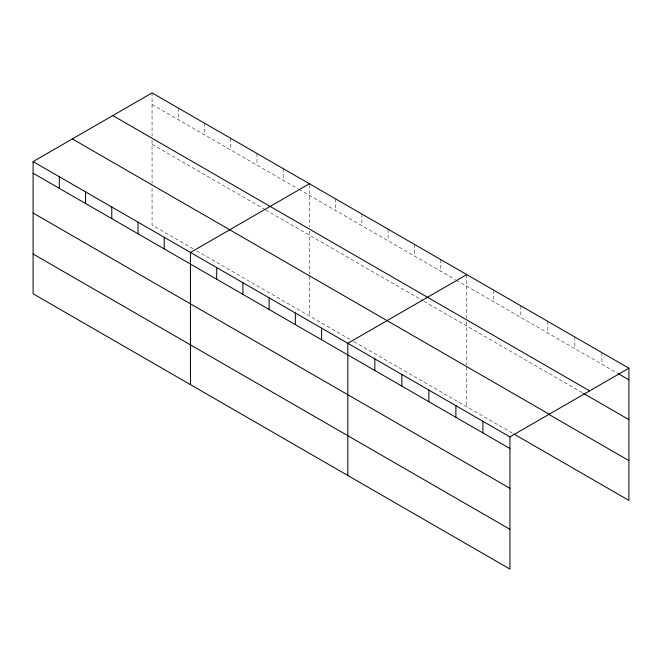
<?xml version="1.0" encoding="UTF-8"?>
<svg xmlns="http://www.w3.org/2000/svg" width="662" height="662" viewBox="0 0 662 662"><rect width="100%" height="100%" fill="white"/><g stroke="black" fill="none" stroke-linecap="round" stroke-linejoin="round"><path stroke-width="0.5" stroke-dasharray="3.31 2.48" d="M152.061 104.53L298.057 188.819M298.926 189.324L455.415 279.67M456.284 280.175L617.572 373.294M152.061 144.324L264.833 209.432M265.71 209.937L423.068 300.788M423.937 301.293L582.701 392.947M193.147 248.829L152.061 225.105L152.061 185.319M196.647 250.848L353.127 341.187M354.005 341.691L512.976 433.478M601.882 352.614L601.882 364.232M574.856 337.008L574.856 348.634M547.838 321.409L547.838 333.036M520.82 305.811L520.82 317.429M493.794 290.213L493.794 301.831M466.776 274.606L466.776 320.921M466.776 321.939L466.776 364.969M466.776 367.013L466.776 406.807M440.553 259.471L440.553 271.089M414.321 244.328L414.321 255.946M388.098 229.184L388.098 240.803M361.874 214.041L361.874 225.668M335.642 198.906L335.642 210.524M309.419 184.731L309.419 227.008M309.419 231.088L309.419 274.118M309.419 276.17L309.419 315.956M283.195 168.62L283.195 180.238M256.964 153.476L256.964 165.103M230.74 138.333L230.74 149.96M204.517 123.198L204.517 134.816M178.285 108.055L178.285 119.673M152.061 92.912L152.061 136.157M152.061 140.245L152.061 183.266"/><path stroke-width="0.99" d="M33.1 161.594L509.939 436.895L509.939 569.088L33.1 293.787L33.1 161.594L152.061 92.912L628.9 368.213L628.9 500.406L513.844 433.974M309.419 183.763L190.457 252.445L190.457 384.639M466.776 274.606L347.815 343.288L347.815 475.49M509.939 436.895L628.9 368.213M618.44 373.79L628.9 379.831M112.805 115.577L589.643 390.878M583.578 393.451L628.9 419.625M72.357 138.929L549.195 414.23M548.707 414.321L628.9 460.62M33.1 173.212L509.939 448.513M33.1 213.007L509.939 488.308M33.1 254.001L509.939 529.302M482.912 421.297L482.912 432.915M455.895 405.69L455.895 417.317M428.877 390.092L428.877 401.718M401.851 374.493L401.851 386.112M374.833 358.895L374.833 370.513M321.583 328.153L321.583 339.772M295.36 313.01L295.36 324.628M269.136 297.867L269.136 309.493M242.904 282.724L242.904 294.35M216.681 267.589L216.681 279.207M164.234 237.302L164.234 248.92M138.002 222.159L138.002 233.785M111.779 207.016L111.779 218.642M85.555 191.881L85.555 203.499M59.323 176.737L59.323 188.356"/></g></svg>
